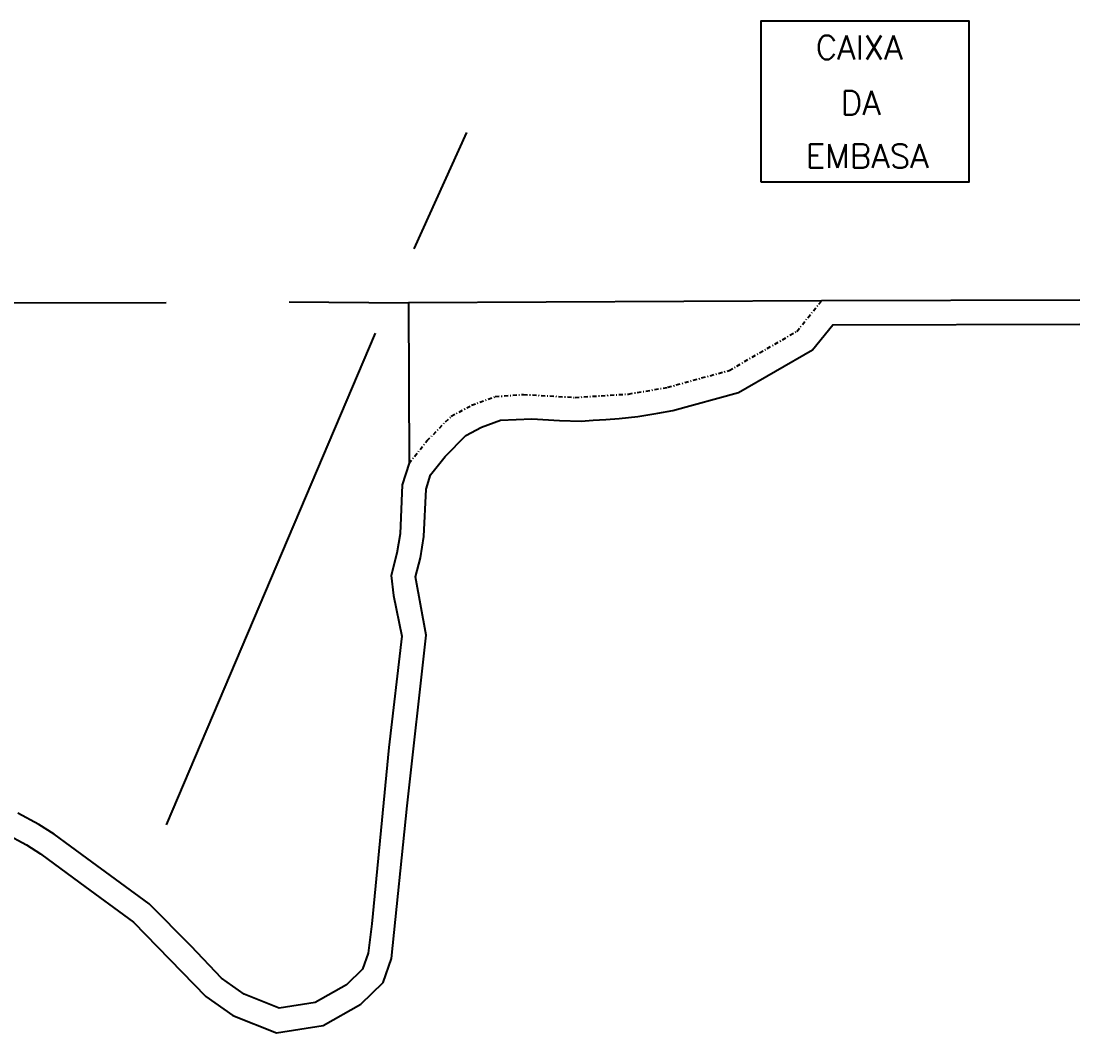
# Model space of a CAD drawing. Extents: x 714896 to 749292, y 8417558 to 8447149.
# Drawn here: x 742204.8 to 742337.6, y 8424886.2 to 8425013.1 of the extents above; entities that cross this region are included whole.
import ezdxf

# ---------------------------------------------------------------- set-up
doc = ezdxf.new("R2010")
doc.units = 0
doc.header["$MEASUREMENT"] = 0
doc.linetypes.add('DASHDOT', pattern=[1, 0.5, -0.25, 0, -0.25])
for name, color, linetype in [('LOTE', 7, 'CONTINUOUS'), ('QUADRA', 6, 'CONTINUOUS'), ('TEXTO', 7, 'CONTINUOUS')]:
    doc.layers.add(name, color=color, linetype=linetype)
doc.styles.add('ROMANS', font='ROMANS.SHX', dxfattribs={"height": 1.5})

msp = doc.modelspace()

# ---------------------------------------------------------------- linework, layer by layer
at = {"layer": 'LOTE', "color": 7}
for p, q in [((742254.1, 8424984.57), (742260.7, 8424999.18)), ((742238.43, 8424977.95), (742253.42, 8424977.82)), ((742238.43, 8424977.95), (742253.42, 8424977.82)), ((742178.85, 8424977.76), (742223.02, 8424977.83)), ((742249.24, 8424973.99), (742223, 8424912.32))]:
    msp.add_line(p, q, dxfattribs=at)
at = {"layer": 'LOTE', "color": 7, "linetype": 'CONTINUOUS', "flags": 128}
msp.add_lwpolyline([(742297.58, 8424992.98), (742323.71, 8424992.98), (742323.71, 8425013.14), (742297.58, 8425013.14), (742297.58, 8424992.98)], close=True, dxfattribs=at)
at = {"layer": 'LOTE', "color": 7, "linetype": 'DASHDOT'}
msp.add_polyline3d([(742253.49, 8424957.69, 580.28), (742255.75, 8424960.52, 580.8), (742258.77, 8424963.59, 581.35), (742261.32, 8424964.95, 582.02), (742264.29, 8424966.05, 582.66), (742267.84, 8424966.31, 583.44), (742274.29, 8424965.94, 584.84), (742281.01, 8424966.37, 585.72), (742285.92, 8424967.21, 585.88), (742293.62, 8424969.33, 587.3), (742302.1, 8424974.23, 588.05), (742305.2, 8424978.05, 589.11)], dxfattribs=at)
at = {"layer": 'QUADRA', "color": 6}
msp.add_line((742238.43, 8424977.95), (742253.42, 8424977.82), dxfattribs=at)
for points in [[(742337.57, 8424978.13), (742305.2, 8424978.05), (742253.42, 8424977.82), (742253.49, 8424957.69), (742252.63, 8424954.98), (742252.34, 8424948.81), (742251.96, 8424946.42), (742251.24, 8424943.62), (742251.54, 8424941.11), (742252.58, 8424935.99), (742250.94, 8424922.01), (742248.79, 8424899.91), (742248.34, 8424896.25), (742247.62, 8424894.21), (742245.62, 8424892.26), (742241.7, 8424890.04), (742237.21, 8424889.33), (742232.81, 8424891.07), (742229.97, 8424893.09), (742226.17, 8424897.1), (742220.89, 8424902.42), (742213.07, 8424908.14), (742208.96, 8424911.15), (742207.04, 8424912.39), (742204.44, 8424913.79)], [(742202.88, 8424911.23), (742205.51, 8424909.81), (742207.25, 8424908.68), (742212.21, 8424905.05), (742218.92, 8424900.14), (742228, 8424890.81), (742231.37, 8424888.41), (742236.87, 8424886.24), (742242.71, 8424887.16), (742247.44, 8424889.84), (742250.22, 8424892.55), (742251.28, 8424895.56), (742253.24, 8424914.72), (742255.62, 8424936.12), (742254.29, 8424943.42), (742254.9, 8424945.81), (742255.33, 8424948.5), (742255.61, 8424954.45), (742256.18, 8424956.25), (742258, 8424958.53), (742260.59, 8424961.16), (742262.55, 8424962.21), (742264.93, 8424963.09), (742268.89, 8424963.24), (742272.34, 8424963.05), (742275.05, 8424962.98), (742276.55, 8424963.08), (742278.16, 8424963.18), (742279.82, 8424963.29), (742282.18, 8424963.53), (742284.68, 8424963.95), (742286.57, 8424964.28), (742294.79, 8424966.54), (742304.08, 8424971.91), (742306.63, 8424975.05), (742337.58, 8424975.13)]]:
    msp.add_lwpolyline(points, dxfattribs=at)
at = {"layer": 'QUADRA', "color": 6, "linetype": 'DASHDOT'}
msp.add_polyline3d([(742253.49, 8424957.69, 580.28), (742255.75, 8424960.52, 580.8), (742258.77, 8424963.59, 581.35), (742261.32, 8424964.95, 582.02), (742264.29, 8424966.05, 582.66), (742267.84, 8424966.31, 583.44), (742274.29, 8424965.94, 584.84), (742281.01, 8424966.37, 585.72), (742285.92, 8424967.21, 585.88), (742293.62, 8424969.33, 587.3), (742302.1, 8424974.23, 588.05), (742305.2, 8424978.05, 589.11)], dxfattribs=at)

# ---------------------------------------------------------------- texts
at = {"layer": 'TEXTO', "style": 'ROMANS'}
for s, p in [('CAIXA', (742304.45, 8425008.34)), (' DA', (742305.55, 8425001.39)), ('EMBASA', (742303.21, 8424994.72))]:
    msp.add_text(s, height=3, dxfattribs=at).set_placement(p)

doc.saveas('drawing.dxf')
